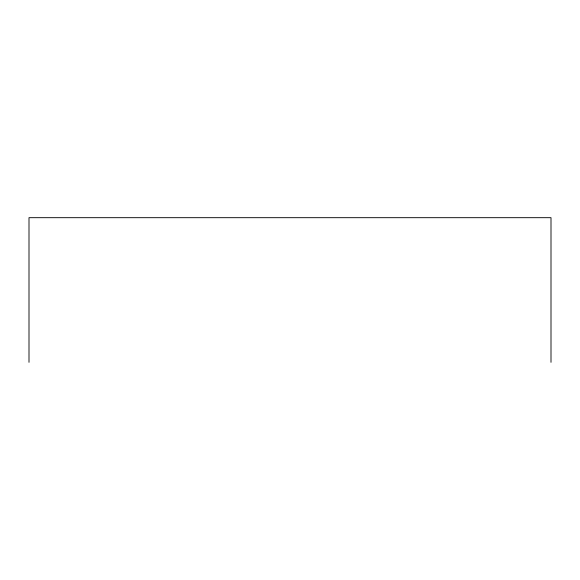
<?xml version="1.0" encoding="UTF-8"?>
<svg xmlns="http://www.w3.org/2000/svg" width="580" height="580" viewBox="0 0 580 580"><rect width="100%" height="100%" fill="white"/><g stroke="black" fill="none" stroke-linecap="round" stroke-linejoin="round"><path stroke-width="0.87" d="M551 362.319L551 217.681L29 217.681L29 362.319"/></g></svg>
